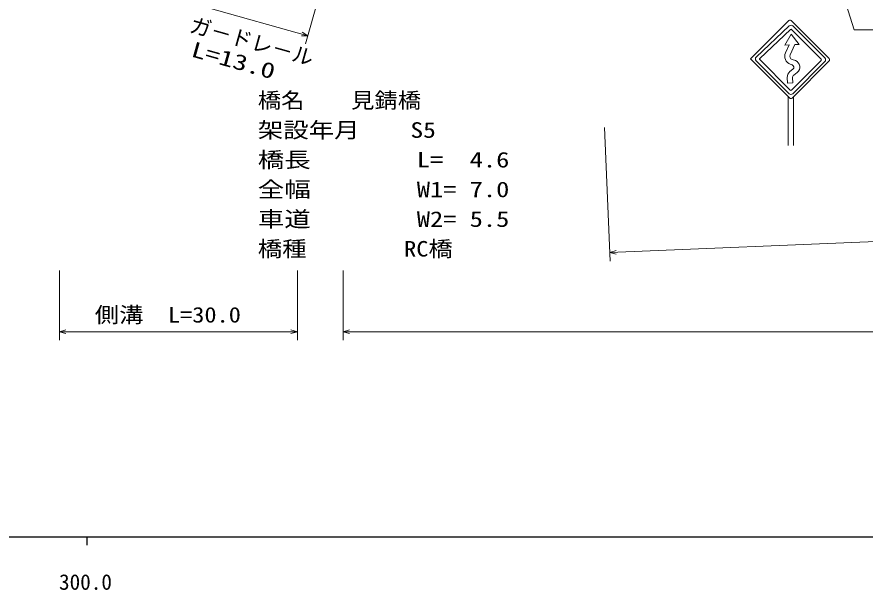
# Model space of a CAD drawing. Units: millimetres, scale not verified. Extents: x 40000 to 680000, y 20000 to 380000.
# Drawn here: x 359764 to 459763, y 198715 to 266276 of the extents above; entities that cross this region are included whole.
import ezdxf
from ezdxf.enums import TextEntityAlignment as Align

# ---------------------------------------------------------------- set-up
doc = ezdxf.new("R2010")
doc.units = ezdxf.units.MM
doc.header["$LTSCALE"] = 1000
doc.layers.add('M-BGD-HTXT', color=7, linetype='Continuous', lineweight=13)
doc.layers.add('M-TTL-BAND', color=7, linetype='Continuous', lineweight=25)
doc.layers.add('M-STR-HTXT', color=7, linetype='Continuous')
doc.styles.add('ＭＳ ゴシック', font='')
doc.styles.get('ＭＳ ゴシック').set_extended_font_data('MS Gothic')

# ---------------------------------------------------------------- blocks, each defined once
blk = doc.blocks.new('BUHIN206')
at = {"color": 7, "linetype": 'Continuous', "lineweight": 13}
blk.add_lwpolyline([(308, 717), (0, 0), (-118, 771)], dxfattribs=at)
blk = doc.blocks.new('BUHIN207')
at = {"color": 7, "linetype": 'Continuous', "lineweight": 13}
blk.add_lwpolyline([(-308, -717), (0, 0), (118, -771)], dxfattribs=at)

msp = doc.modelspace()

# ---------------------------------------------------------------- linework, layer by layer
at = {"layer": 'M-BGD-HTXT'}
for p, q in [((452651, 283387), (458476, 264753)), ((393805, 263097), (395951, 270721)), ((382320, 267368), (394076, 264059)), ((450772, 265847), (446261, 261336)), ((446933, 261538), (450830, 265222)), ((455530, 261372), (451055, 265847)), ((451248, 265216), (455022, 261443)), ((450964, 264798), (447357, 261389)), ((450325, 262964), (451056, 264231)), ((451056, 264231), (451978, 263041)), ((454598, 261302), (451103, 264796)), ((458476, 264753), (480325, 264753)), ((451491, 263036), (450928, 261811)), ((451978, 263041), (451491, 263036)), ((450801, 262972), (450325, 262964)), ((450801, 262972), (450383, 262061)), ((450878, 256720), (446261, 261336)), ((450807, 257228), (446927, 261108)), ((447355, 261246), (450948, 257652)), ((451090, 257652), (454598, 261160)), ((451156, 261268), (451550, 261126)), ((451160, 256720), (455530, 261089)), ((455022, 261019), (451231, 257228)), ((451253, 260103), (450909, 259842)), ((450953, 260704), (451173, 260624)), ((450594, 259152), (450639, 258473)), ((451200, 259084), (451237, 258512)), ((451762, 259736), (451357, 259429)), ((450639, 258473), (451237, 258512)), ((450715, 251134), (450715, 256883)), ((451315, 256874), (451315, 251134)), ((429058, 253235), (429715, 237490)), ((429673, 238489), (512595, 241948)), ((364786, 236384), (364786, 228165)), ((392825, 228165), (392825, 236384)), ((398214, 236384), (398214, 228165)), ((364786, 229165), (392825, 229165)), ((398214, 229165), (562090, 229165))]:
    msp.add_line(p, q, dxfattribs=at)
for points in [[(393412, 264470), (394076, 264059), (393296, 264057)], [(430432, 238305), (429673, 238489), (430414, 238734)]]:
    msp.add_lwpolyline(points, dxfattribs=at)
for centre, radius, start, end in [((450913, 265706), 200, 45, 135), ((451036, 265004), 300, 45, 133.38568), ((451032, 264725), 100, 45, 133.38568), ((451292, 261644), 1000, 155.35571, 250.1593), ((447139, 261320), 300, 133.38568, 225), ((447426, 261316), 100, 133.38568, 225), ((451292, 261644), 400, 155.35571, 250.1593), ((451279, 260373), 800, 307.16447, 70.1593), ((454527, 261231), 100, 315, 45), ((454810, 261231), 300, 315, 45), ((455388, 261231), 200, 315, 45), ((451071, 260342), 300, 307.16447, 70.1593), ((451392, 259205), 800, 127.16449, 183.75174), ((451599, 259110), 400, 127.16449, 183.75174), ((451019, 257440), 300, 225, 315), ((451019, 257723), 100, 225, 315), ((451019, 256861), 200, 225, 315)]:
    msp.add_arc(centre, radius, start, end, dxfattribs=at)
at = {"layer": 'M-TTL-BAND'}
for p, q in [((40000, 205000), (579000, 205000)), ((368000, 205000), (368000, 204000))]:
    msp.add_line(p, q, dxfattribs=at)

# ---------------------------------------------------------------- block references
at = {"layer": 'M-BGD-HTXT', "rotation": 277.23597}
for name, p in [('BUHIN206', (364786, 229165)), ('BUHIN207', (392825, 229165)), ('BUHIN206', (398214, 229165))]:
    msp.add_blockref(name, p, dxfattribs=at)

# ---------------------------------------------------------------- texts
at = {"layer": 'M-BGD-HTXT', "style": 'ＭＳ ゴシック'}
msp.add_text('ガ－ドレ－ル', height=1833, rotation=344.3, dxfattribs=at).set_placement((379843, 264018), align=Align.BOTTOM_LEFT)
at = {"layer": 'M-BGD-HTXT', "style": 'ＭＳ ゴシック', "width": 1.35}
msp.add_text('L=13.0', height=1833, rotation=344.3, dxfattribs=at).set_placement((380037, 261117), align=Align.BOTTOM_LEFT)
at = {"layer": 'M-BGD-HTXT', "style": 'ＭＳ ゴシック', "width": 1.15}
msp.add_text('側溝\u3000L=30.0', height=1833, dxfattribs=at).set_placement((368938, 229699), align=Align.BOTTOM_LEFT)
at = {"layer": 'M-STR-HTXT', "style": 'ＭＳ ゴシック'}
for s, width, p in [('橋名\u3000\u3000見錆橋', 1.1, (388160, 254979)), ('架設年月\u3000\u3000S5', 1.2, (388160, 251479)), ('橋長\u3000\u3000\u3000\u3000L=  4.6', 1.25, (388160, 247979)), ('全幅\u3000\u3000\u3000\u3000W1= 7.0', 1.25, (388160, 244479)), ('車道\u3000\u3000\u3000\u3000W2= 5.5', 1.25, (388160, 240979)), ('橋種\u3000\u3000\u3000\u3000RC橋', 1.15, (388160, 237479))]:
    msp.add_text(s, height=1833, dxfattribs=dict(at, width=width)).set_placement(p, align=Align.BOTTOM_LEFT)
at = {"layer": 'M-TTL-BAND', "style": 'ＭＳ ゴシック'}
msp.add_text('300.0', height=1833, dxfattribs=at).set_placement((367844, 198195), align=Align.BOTTOM_CENTER)

doc.saveas('drawing.dxf')
